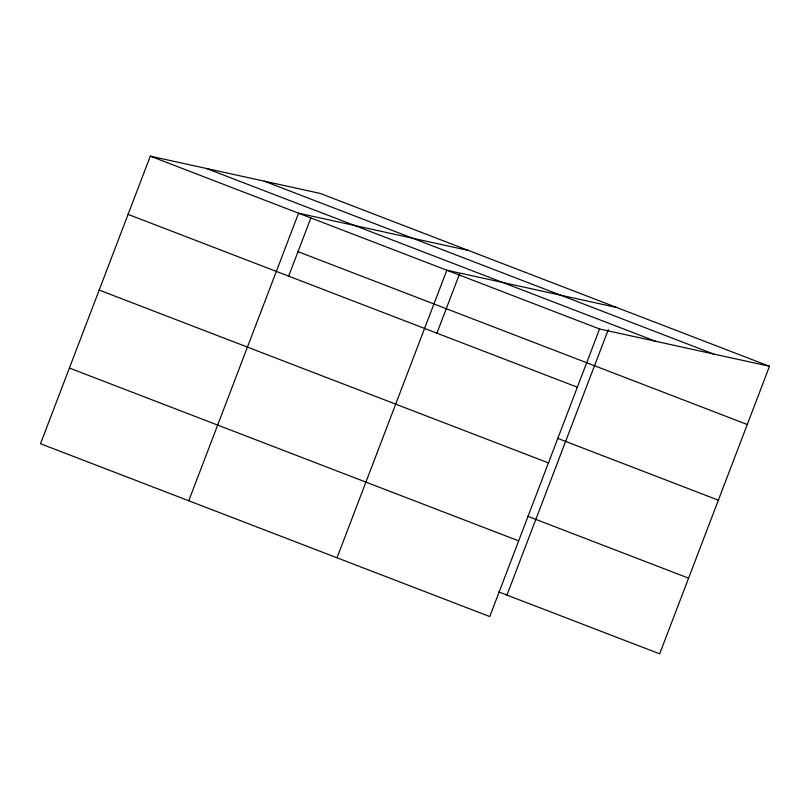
<?xml version="1.0" encoding="UTF-8"?>
<svg xmlns="http://www.w3.org/2000/svg" width="810" height="810" viewBox="0 0 810 810"><rect width="100%" height="100%" fill="white"/><g stroke="black" fill="none" stroke-linecap="round" stroke-linejoin="round"><path stroke-width="1.21" d="M769.5 366.272L320.233 193.448L150.316 156.158L40.5 443.728L489.767 616.552L599.572 328.981L769.5 366.272L659.684 653.842L498.697 591.918M188.76 500.762L298.566 213.192L468.494 250.472M288.664 276.119L310.898 217.9M337.011 557.796L446.826 270.216L616.754 307.506M436.924 333.153L459.604 273.77M506.938 595.087L608.3 329.63M264.161 181.136L713.428 353.96M206.388 168.46L655.654 341.283M150.316 156.158L599.572 328.981M297.999 251.667L747.265 424.491M128.081 214.377L577.348 387.2M557.381 438.25L718.369 500.175M99.174 290.071L548.441 462.895M527.604 516.233L688.591 578.158M69.397 368.044L518.663 540.867"/></g></svg>
